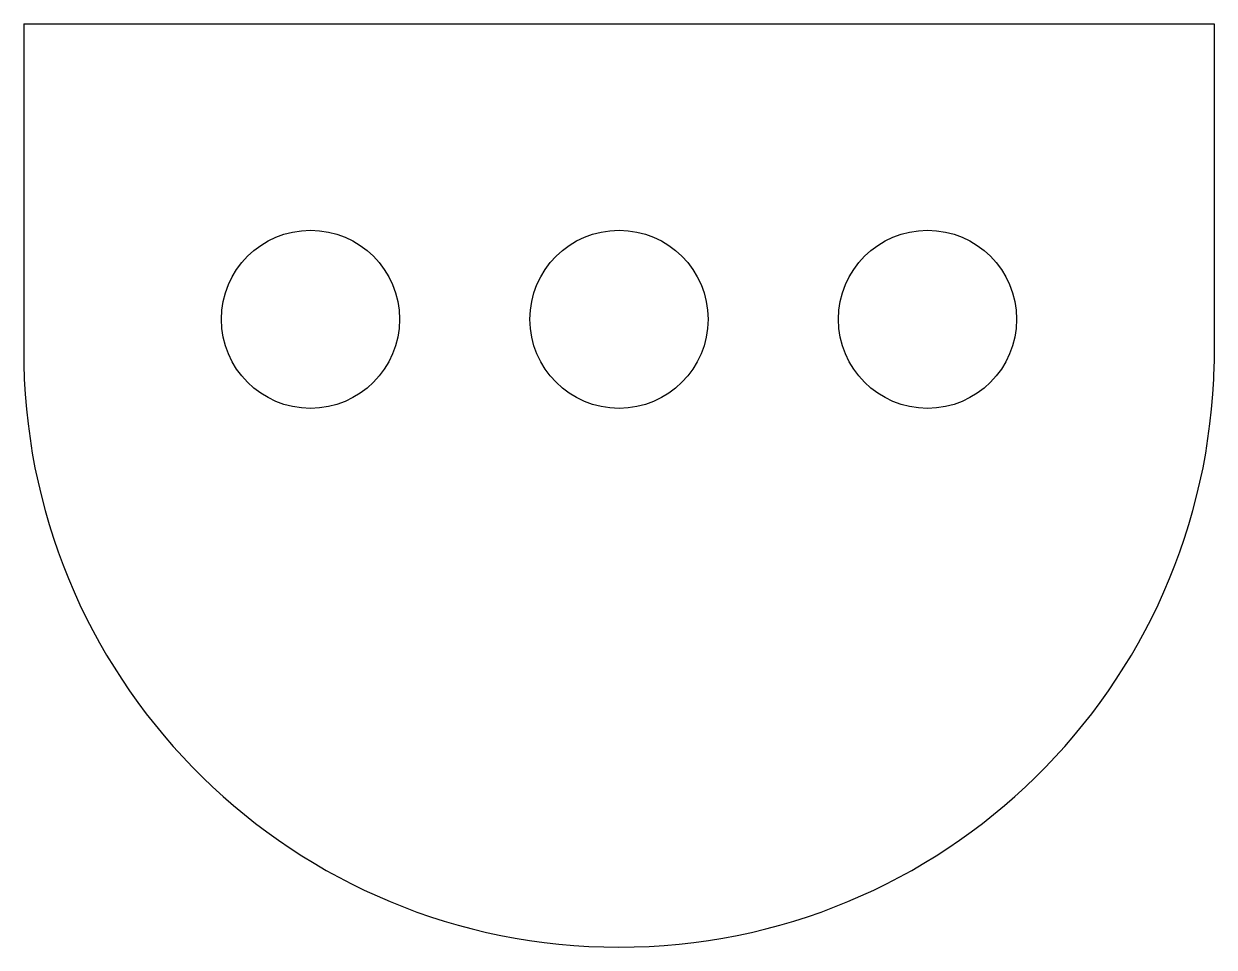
# Model space of a CAD drawing. Header units: millimetres. Extents: x -2.45 to 2.45, y -1.64 to 2.16.
import ezdxf

# ---------------------------------------------------------------- set-up
doc = ezdxf.new("R2010")
doc.units = ezdxf.units.MM

msp = doc.modelspace()

# ---------------------------------------------------------------- linework, layer by layer
at = {"color": 7, "linetype": 'Continuous'}
for p, q in [((-2.45, 2.1608), (2.45, 2.1608)), ((-2.45, 2.1608), (-2.45, 0.7608)), ((2.45, 2.1608), (2.45, 0.7608))]:
    msp.add_line(p, q, dxfattribs=at)
for centre in [(-1.27, 0.9447), (0, 0.9447), (1.27, 0.9447)]:
    msp.add_circle(centre, 0.3666, dxfattribs=at)
msp.add_arc((0, 0.8113), 2.4505, 181.1813, 358.8187, dxfattribs=at)

doc.saveas('drawing.dxf')
